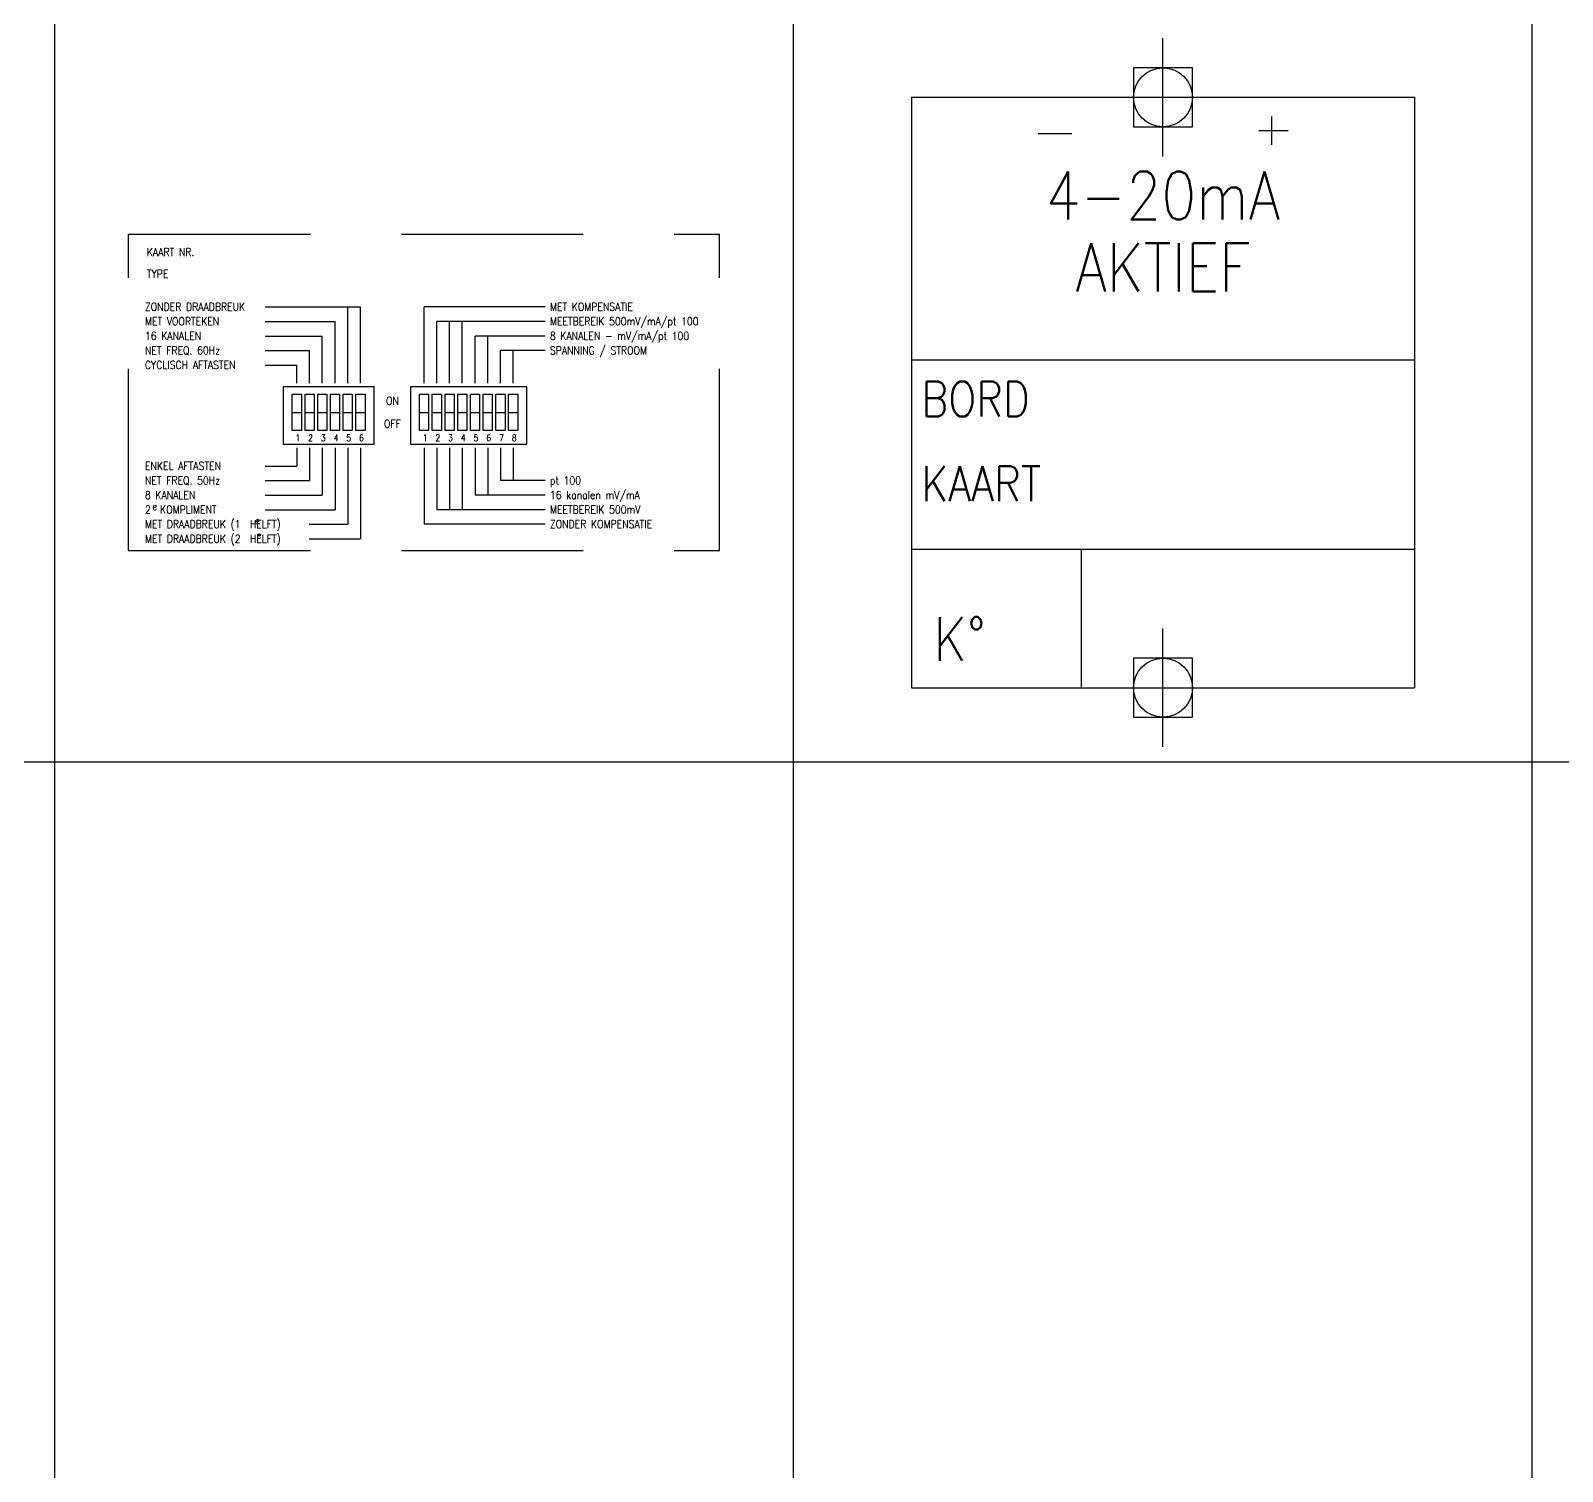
# Model space of a CAD drawing. Extents: x -7 to 200, y -18 to 300.
# Drawn here: x 99.59 to 125.51, y 147.99 to 172.37 of the extents above; entities that cross this region are included whole.
import ezdxf
from ezdxf.enums import TextEntityAlignment as Align

# ---------------------------------------------------------------- set-up
doc = ezdxf.new("R2010")
doc.units = 0
doc.header["$LTSCALE"] = 4
doc.header["$MEASUREMENT"] = 0
doc.header["$PDMODE"] = 98
doc.header["$PDSIZE"] = 1
doc.linetypes.add('DASHED', pattern=[18.75, 12.5, -6.25])
doc.layers.get('0').update_dxf_attribs({"linetype": 'CONTINUOUS'})
for name, color, linetype in [('1', 7, 'CONTINUOUS'), ('10', 1, 'DASHED'), ('11', 3, 'DASHED'), ('3', 4, 'CONTINUOUS'), ('30', 8, 'CONTINUOUS'), ('31', 8, 'CONTINUOUS'), ('9', 8, 'DASHED'), ('C', 7, 'CONTINUOUS'), ('GRID', 9, 'CONTINUOUS'), ('SYMB', 7, 'CONTINUOUS')]:
    doc.layers.add(name, color=color, linetype=linetype)
doc.styles.add('ROMANS', font='ROMANS', dxfattribs={"width": 0.85})
doc.styles.get("Standard").update_dxf_attribs({"font": 'simplex'})

# ---------------------------------------------------------------- blocks, each defined once
blk = doc.blocks.new('V115AEKT')
at = {"layer": '1'}
for p, q in [((37.5, -20), (63.75, -20)), ((60.25, -41), (60.25, -20)), ((63.75, -41), (63.75, -20)), ((81.25, -41), (81.25, -20)), ((114.5, -20), (81.25, -20)), ((37.5, -24), (56.75, -24)), ((56.75, -41), (56.75, -24)), ((84.75, -41), (84.75, -24)), ((114.5, -24), (84.75, -24)), ((88.25, -41), (88.25, -24)), ((91.75, -41), (91.75, -24)), ((37.5, -28), (53.25, -28)), ((53.25, -41), (53.25, -28)), ((95.25, -41), (95.25, -28)), ((114.5, -28), (95.25, -28)), ((98.75, -41), (98.75, -28)), ((37.5, -32), (49.75, -32)), ((49.75, -41), (49.75, -32)), ((102.25, -41), (102.25, -32)), ((114.5, -32), (102.25, -32)), ((105.75, -41), (105.75, -32)), ((37.5, -36), (46.25, -36)), ((46.25, -41), (46.25, -36)), ((45, -54), (45, -44)), ((45, -44), (47.5, -44)), ((47.5, -44), (47.5, -54)), ((48.5, -54), (48.5, -44)), ((48.5, -44), (51, -44)), ((51, -44), (51, -54)), ((52, -54), (52, -44)), ((52, -44), (54.5, -44)), ((54.5, -44), (54.5, -54)), ((55.5, -54), (55.5, -44)), ((55.5, -44), (58, -44)), ((58, -44), (58, -54)), ((59, -44), (61.5, -44)), ((59, -54), (59, -44)), ((61.5, -44), (61.5, -54)), ((62.5, -54), (62.5, -44)), ((62.5, -44), (65, -44)), ((65, -44), (65, -54)), ((80, -54), (80, -44)), ((80, -44), (82.5, -44)), ((82.5, -44), (82.5, -54)), ((83.5, -54), (83.5, -44)), ((83.5, -44), (86, -44)), ((86, -44), (86, -54)), ((87, -54), (87, -44)), ((87, -44), (89.5, -44)), ((89.5, -44), (89.5, -54)), ((90.5, -44), (93, -44)), ((90.5, -54), (90.5, -44)), ((93, -44), (93, -54)), ((94, -54), (94, -44)), ((94, -44), (96.5, -44)), ((96.5, -44), (96.5, -54)), ((97.5, -54), (97.5, -44)), ((97.5, -44), (100, -44)), ((100, -44), (100, -54)), ((101, -54), (101, -44)), ((101, -44), (103.5, -44)), ((103.5, -44), (103.5, -54)), ((104.5, -54), (104.5, -44)), ((104.5, -44), (107, -44)), ((107, -44), (107, -54)), ((45, -49), (47.5, -49)), ((48.5, -49), (51, -49)), ((52, -49), (54.5, -49)), ((55.5, -49), (58, -49)), ((59, -49), (61.5, -49)), ((62.5, -49), (65, -49)), ((80, -49), (82.5, -49)), ((83.5, -49), (86, -49)), ((87, -49), (89.5, -49)), ((90.5, -49), (93, -49)), ((94, -49), (96.5, -49)), ((97.5, -49), (100, -49)), ((101, -49), (103.5, -49)), ((104.5, -49), (107, -49)), ((47.5, -54), (45, -54)), ((51, -54), (48.5, -54)), ((54.5, -54), (52, -54)), ((58, -54), (55.5, -54)), ((61.5, -54), (59, -54)), ((65, -54), (62.5, -54)), ((82.5, -54), (80, -54)), ((86, -54), (83.5, -54)), ((89.5, -54), (87, -54)), ((93, -54), (90.5, -54)), ((96.5, -54), (94, -54)), ((100, -54), (97.5, -54)), ((103.5, -54), (101, -54)), ((107, -54), (104.5, -54)), ((46.25, -58.76), (46.25, -63.76)), ((49.75, -58.76), (49.75, -67.76)), ((53.25, -58.76), (53.25, -71.76)), ((56.75, -58.76), (56.75, -75.76)), ((60.25, -58.76), (60.25, -79.76)), ((63.75, -58.76), (63.75, -83.76)), ((81.25, -58.76), (81.25, -79.76)), ((84.75, -58.76), (84.75, -75.76)), ((88.25, -58.76), (88.25, -75.76)), ((91.75, -58.76), (91.75, -75.76)), ((95.25, -58.76), (95.25, -71.76)), ((98.75, -58.76), (98.75, -71.76)), ((102.25, -58.76), (102.25, -67.76)), ((105.75, -58.76), (105.75, -67.76)), ((37.5, -63.76), (46.25, -63.76)), ((37.5, -67.76), (49.75, -67.76)), ((114.5, -67.76), (102.25, -67.76)), ((37.5, -71.76), (53.25, -71.76)), ((37.5, -75.76), (56.75, -75.76)), ((114.5, -75.76), (84.75, -75.76)), ((114.5, -71.76), (95.25, -71.76)), ((49.6, -79.76), (60.25, -79.76)), ((114.5, -79.76), (81.25, -79.76)), ((49.6, -83.76), (63.75, -83.76))]:
    blk.add_line(p, q, dxfattribs=at)
at = {"layer": '3'}
for p, q in [((67.5, -42), (42.5, -42)), ((42.5, -42), (42.5, -57.76)), ((67.5, -57.76), (67.5, -42)), ((109.5, -42), (77.5, -42)), ((77.5, -42), (77.5, -57.76)), ((109.5, -57.76), (109.5, -42)), ((42.5, -57.76), (67.5, -57.76)), ((77.5, -57.76), (109.5, -57.76))]:
    blk.add_line(p, q, dxfattribs=at)
at = {"layer": '9'}
for p, q in [((0, 0), (162.5, 0)), ((0, -87), (0, 0)), ((162.5, -87), (162.5, 0)), ((0, -87), (162.5, -87))]:
    blk.add_line(p, q, dxfattribs=at)
at = {"flags": 1}
blk.add_attdef('SYMBTYPE', (0, 0), '', height=0.2, dxfattribs=at)
at = {"layer": '1', "width": 0.85}
for s, height, p in [('ON', 2.2, (70.79, -46.91)), ('OFF', 2.2, (70.22, -53.24)), ('1', 1.8, (45.87, -56.9)), ('2', 1.8, (49.37, -56.9)), ('3', 1.8, (52.87, -56.9)), ('4', 1.8, (56.37, -56.9)), ('5', 1.8, (59.87, -56.9)), ('6', 1.8, (63.37, -56.9)), ('1', 1.8, (80.87, -56.9)), ('2', 1.8, (84.37, -56.9)), ('3', 1.8, (87.87, -56.9)), ('4', 1.8, (91.37, -56.9)), ('5', 1.8, (94.87, -56.9)), ('6', 1.8, (98.37, -56.9)), ('7', 1.8, (101.87, -56.9)), ('8', 1.8, (105.37, -56.9)), ('e', 2, (6.51, -75.85)), ('e', 2, (34.74, -79.75)), ('e', 2, (35.18, -83.7))]:
    blk.add_text(s, height=height, dxfattribs=at).set_placement(p)
at = {"layer": '30', "width": 0.85}
for s, p in [('KAART NR.', (5, -6)), ('TYPE', (5, -12)), ('ZONDER DRAADBREUK', (4.48, -21.06)), ('MET KOMPENSATIE', (115.84, -21.06)), ('MET VOORTEKEN', (4.48, -25.06)), ('MEETBEREIK 500mV/mA/pt 100', (115.84, -25.06)), ('16 KANALEN', (4.48, -29.06)), ('8 KANALEN - mV/mA/pt 100', (115.84, -29.06)), ('NET FREQ. 60Hz', (4.48, -33.06)), ('SPANNING / STROOM', (115.84, -33.06)), ('CYCLISCH AFTASTEN', (4.48, -37.06)), ('ENKEL AFTASTEN', (4.48, -64.83)), ('NET FREQ. 50Hz', (4.48, -68.83)), ('pt 100', (115.84, -68.83)), ('8 KANALEN', (4.48, -72.83)), ('16 kanalen mV/mA', (115.84, -72.83)), ('2  KOMPLIMENT', (4.48, -76.83)), ('MEETBEREIK 500mV', (115.84, -76.83)), ('MET DRAADBREUK (1  HELFT)', (4.48, -80.83)), ('ZONDER KOMPENSATIE', (115.84, -80.83)), ('MET DRAADBREUK (2  HELFT)', (4.48, -84.83))]:
    blk.add_text(s, height=2.2, dxfattribs=at).set_placement(p)
at = {"layer": '31', "width": 0.85}
for tag, p in [('KAART', (25, -6)), ('TYPE', (17.5, -12))]:
    blk.add_attdef(tag, p, '', height=3.2, dxfattribs=at)
blk = doc.blocks.new('V115AF')
at = {"layer": '1'}
for p, q in [((-6.5, -12), (16.5, -12)), ((-6.5, -20.665), (16.5, -20.665)), ((1.271, -27), (1.271, -20.665))]:
    blk.add_line(p, q, dxfattribs=at)
at = {"layer": '10'}
for p, q in [((9.965, -0.877), (9.965, -2.171)), ((-0.701, -1.653), (0.836, -1.653)), ((9.388, -1.524), (10.733, -1.524))]:
    blk.add_line(p, q, dxfattribs=at)
at = {"layer": '3'}
for p, q in [((-6.5, 0), (-6.5, -27)), ((-6.5, 0), (16.5, 0)), ((16.5, 0), (16.5, -27)), ((-6.5, -27), (16.5, -27))]:
    blk.add_line(p, q, dxfattribs=at)
at = {"layer": 'C', "color": 1}
blk.add_point((5, 0), dxfattribs=at)
at = {"layer": 'C', "color": 2}
blk.add_point((5, -27), dxfattribs=at)
at = {"flags": 1}
blk.add_attdef('SYMBTYPE', (0, 0), '', height=0.2, dxfattribs=at)
at = {"layer": '1', "width": 0.85}
for tag, p in [('BENAMING1', (3.89, -30.046)), ('BENAMING2', (7.5, -30))]:
    blk.add_attdef(tag, text='', height=2.2, rotation=90, dxfattribs=at).set_placement(p, align=Align.RIGHT)
at = {"layer": '10', "width": 0.85}
for s, p in [('4-20mA', (5, -5.588)), ('AKTIEF', (5, -8.874))]:
    blk.add_text(s, height=2.2, dxfattribs=at).set_placement(p, align=Align.CENTER)
at = {"layer": '10', "style": 'ROMANS', "width": 0.85}
for s, p in [('BORD', (-6.044, -14.599)), ('KAART', (-6.044, -18.467))]:
    blk.add_text(s, height=1.6, dxfattribs=at).set_placement(p)
at = {"layer": '10', "width": 0.85}
blk.add_text('K%%d', height=2, dxfattribs=at).set_placement((-5.5, -25.767))
for tag, p in [('PLC_NR1', (1.663, 1.687)), ('PLC_NR2', (11.656, 1.687))]:
    blk.add_attdef(tag, p, '', height=2.2, dxfattribs=at)
for tag, height, p in [('LOCCODE', 2.2, (8.224, -15.921)), ('KAART', 2.2, (8.224, -19.369)), ('KANAALNR', 2, (-1, -25.767))]:
    blk.add_attdef(tag, text='', height=height, dxfattribs=at).set_placement(p, align=Align.CENTER)
at = {"layer": '11', "style": 'ROMANS', "width": 0.85}
blk.add_attdef('SIGNTYPE', (1.144, -25.87), '', height=3.2, dxfattribs=at)
at = {"layer": '11', "width": 0.85}
blk.add_attdef('ADRES', (3.519, -25.767), '', height=3.2, dxfattribs=at)

msp = doc.modelspace()

# ---------------------------------------------------------------- linework, layer by layer
at = {"layer": 'GRID', "linetype": 'CONTINUOUS'}
for p, q in [((100, 72.5), (100, 285)), ((112.5, 72.5), (112.5, 285)), ((125, 72.5), (125, 285)), ((0, 160), (187.5, 160))]:
    msp.add_line(p, q, dxfattribs=at)

# ---------------------------------------------------------------- block references
at = {"layer": 'SYMB', "linetype": 'CONTINUOUS'}
for name, p, xscale, yscale, zscale in [('V115AF', (116.902, 171.243), 0.370009038093092, 0.370009038093092, 0.370009038093092), ('V115AEKT', (101.25, 168.927), 0.061535283566171, 0.061535283566171, 0.061535283566171)]:
    msp.add_blockref(name, p, dxfattribs=dict(at, xscale=xscale, yscale=yscale, zscale=zscale))

doc.saveas('drawing.dxf')
